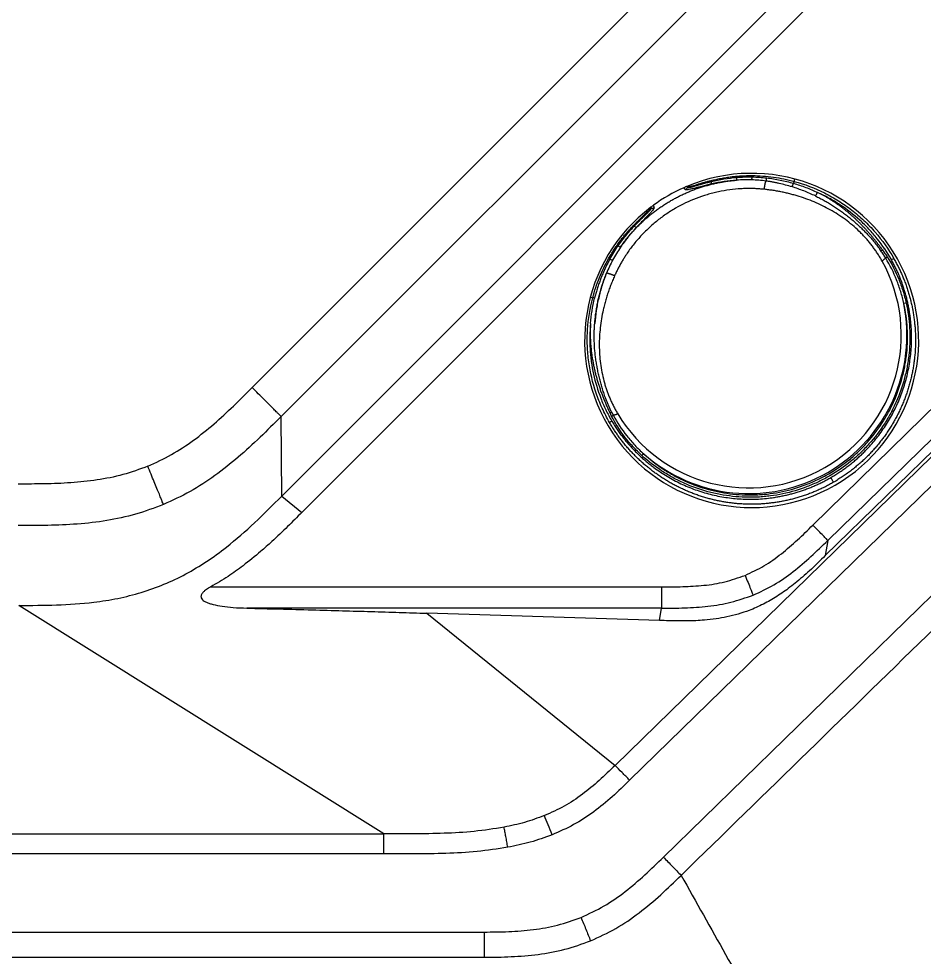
# Model space of a CAD drawing. Header units: inches. Extents: x 2 to 87, y 6 to 129.
# Drawn here: x 71.09 to 81.69, y 25.61 to 36.59 of the extents above; entities that cross this region are included whole.
import ezdxf

# ---------------------------------------------------------------- set-up
doc = ezdxf.new("R2010")
doc.units = ezdxf.units.IN
doc.header["$MEASUREMENT"] = 0
doc.layers.add('1', color=4, linetype='Continuous')
doc.layers.add('GEOMETRY', color=4, linetype='Continuous', lineweight=25)

# ---------------------------------------------------------------- blocks, each defined once
blk = doc.blocks.new('1508202-Salt System Cap')
at = {"layer": 'GEOMETRY'}
for p, q in [((0.499, 1.861), (0.506, 1.888)), ((-1.888, 0.506), (-1.861, 0.499))]:
    blk.add_line(p, q, dxfattribs=at)
for centre, radius, start, end in [((0, 0), 1.955, 127.1394, 112.86), ((0.154, 1.955), 0.355, 333.6314, 340.9559), ((0.562, 1.824), 0.0729, 149.535, 168.1694), ((-0.036, 0.062), 1.787, 210.9965, 29.004), ((-1.86, 0.426), 0.0726, 71.8455, 90.4762), ((-0.036, 0.062), 1.854, 228.4876, 11.5131), ((1.85, 0.231), 0.212, 101.1992, 108.7636), ((-1.125, -1.486), 0.212, 131.2379, 138.8013)]:
    blk.add_arc(centre, radius, start, end, dxfattribs=at)
for points, knots in [([(-1.536, 1.091), (-1.531, 1.098), (-1.52, 1.113), (-1.504, 1.134), (-1.488, 1.156), (-1.472, 1.177), (-1.455, 1.198), (-1.439, 1.219), (-1.421, 1.239), (-1.404, 1.259), (-1.386, 1.279), (-1.368, 1.299), (-1.35, 1.318), (-1.332, 1.337), (-1.313, 1.355), (-1.294, 1.374), (-1.275, 1.392), (-1.256, 1.409), (-1.237, 1.427), (-1.217, 1.444), (-1.197, 1.461), (-1.177, 1.477), (-1.157, 1.493), (-1.136, 1.509), (-1.115, 1.524), (-1.095, 1.539), (-1.074, 1.554), (-1.052, 1.569), (-1.031, 1.583), (-1.01, 1.597), (-0.988, 1.61), (-0.966, 1.623), (-0.938, 1.64), (-0.902, 1.66), (-0.858, 1.683), (-0.813, 1.705), (-0.768, 1.726), (-0.722, 1.745), (-0.675, 1.764), (-0.628, 1.781), (-0.58, 1.797), (-0.531, 1.811), (-0.482, 1.825), (-0.432, 1.837), (-0.382, 1.847), (-0.331, 1.856), (-0.28, 1.864), (-0.228, 1.871), (-0.194, 1.874), (-0.176, 1.875)], [0, 0, 0, 0, 0.016627, 0.033222, 0.049782, 0.06631, 0.082804, 0.099265, 0.115693, 0.132088, 0.14845, 0.164778, 0.181073, 0.197335, 0.213563, 0.229757, 0.245919, 0.262047, 0.278141, 0.294202, 0.310231, 0.326226, 0.342188, 0.358117, 0.374013, 0.389876, 0.405705, 0.421501, 0.437263, 0.452992, 0.468687, 0.484348, 0.499976, 0.530288, 0.560727, 0.591291, 0.621981, 0.652796, 0.683736, 0.7148, 0.745987, 0.777301, 0.80874, 0.840304, 0.871994, 0.903808, 0.935747, 0.967811, 1, 1, 1, 1]), ([(-0.738, 1.798), (-0.737, 1.798), (-0.736, 1.799), (-0.734, 1.799), (-0.731, 1.799), (-0.728, 1.8), (-0.725, 1.801), (-0.721, 1.802), (-0.717, 1.803), (-0.713, 1.804), (-0.703, 1.807), (-0.683, 1.812), (-0.651, 1.822), (-0.612, 1.834), (-0.578, 1.844), (-0.55, 1.851), (-0.532, 1.857), (-0.513, 1.862), (-0.493, 1.867), (-0.48, 1.87), (-0.474, 1.872)], [0, 0, 0, 0, 0.027695, 0.0552247, 0.0826249, 0.109932, 0.1371828, 0.1644139, 0.1916624, 0.218965, 0.2463582, 0.3725223, 0.4982446, 0.6237361, 0.7492753, 0.7996755, 0.8497037, 0.8996036, 0.949621, 1, 1, 1, 1]), ([(-0.474, 1.872), (-0.465, 1.874), (-0.447, 1.878), (-0.419, 1.884), (-0.391, 1.891), (-0.361, 1.896), (-0.331, 1.902), (-0.3, 1.907), (-0.267, 1.911), (-0.232, 1.916), (-0.193, 1.92), (-0.149, 1.924), (-0.1, 1.927), (-0.048, 1.929), (-0.011, 1.929), (0.008, 1.929)], [0, 0, 0, 0, 0.056335, 0.114449, 0.174341, 0.236013, 0.299464, 0.364694, 0.431702, 0.500489, 0.58363, 0.675154, 0.775058, 0.883342, 1, 1, 1, 1]), ([(-0.474, 1.872), (-0.474, 1.871), (-0.474, 1.87), (-0.473, 1.866), (-0.473, 1.863), (-0.472, 1.859)], [0, 0, 0, 0, 0.5, 0.5, 1, 1, 1, 1]), ([(-0.472, 1.859), (-0.423, 1.871), (-0.374, 1.881), (-0.274, 1.898), (-0.224, 1.904), (-0.174, 1.908)], [0, 0, 0, 0, 0.5, 0.5, 1, 1, 1, 1]), ([(-0.176, 1.875), (-0.175, 1.877), (-0.175, 1.88), (-0.174, 1.891), (-0.174, 1.899), (-0.174, 1.908)], [0, 0, 0, 0, 0.5, 0.5, 1, 1, 1, 1]), ([(0, 1.879), (0.001, 1.881), (0.002, 1.885), (0.004, 1.897), (0.005, 1.905), (0.006, 1.913)], [0, 0, 0, 0, 0.5, 0.5, 1, 1, 1, 1]), ([(0.008, 1.929), (0.007, 1.929), (0.007, 1.927), (0.006, 1.922), (0.006, 1.918), (0.006, 1.913)], [0, 0, 0, 0, 0.5, 0.5, 1, 1, 1, 1]), ([(0.008, 1.929), (0.091, 1.928), (0.174, 1.922), (0.337, 1.899), (0.418, 1.883), (0.499, 1.861)], [0, 0, 0, 0, 0.5, 0.5, 1, 1, 1, 1]), ([(0.167, 1.865), (0.169, 1.868), (0.17, 1.873), (0.174, 1.886), (0.175, 1.893), (0.177, 1.902)], [0, 0, 0, 0, 0.5, 0.5, 1, 1, 1, 1]), ([(0.177, 1.902), (0.204, 1.899), (0.23, 1.895), (0.283, 1.887), (0.309, 1.882), (0.387, 1.867), (0.439, 1.854), (0.49, 1.839)], [0, 0, 0, 0, 0.25, 0.25, 0.5, 0.5, 1, 1, 1, 1]), ([(0.148, 1.768), (0.139, 1.769), (0.121, 1.77), (0.094, 1.773), (0.067, 1.774), (0.04, 1.776), (0.012, 1.777), (-0.015, 1.777), (-0.042, 1.777), (-0.069, 1.777), (-0.096, 1.776), (-0.159, 1.773), (-0.257, 1.764), (-0.368, 1.744), (-0.456, 1.724), (-0.543, 1.7), (-0.692, 1.649), (-0.856, 1.571), (-1.008, 1.475), (-1.116, 1.394), (-1.218, 1.305), (-1.312, 1.208), (-1.399, 1.104), (-1.46, 1.018), (-1.5, 0.955), (-1.523, 0.916), (-1.545, 0.877), (-1.566, 0.837), (-1.586, 0.797), (-1.599, 0.77), (-1.605, 0.756)], [0, 0, 0, 0, 0.012566, 0.025118, 0.037658, 0.05019, 0.062717, 0.075242, 0.087767, 0.100297, 0.112834, 0.125381, 0.187662, 0.249979, 0.281307, 0.312776, 0.375446, 0.499884, 0.562613, 0.625367, 0.687606, 0.749917, 0.81264, 0.875346, 0.896127, 0.916888, 0.937641, 0.958401, 0.979183, 1, 1, 1, 1]), ([(-0.759, 1.801), (-0.762, 1.8), (-0.765, 1.799), (-0.768, 1.798), (-0.771, 1.797), (-0.774, 1.795), (-0.777, 1.794), (-0.782, 1.792), (-0.788, 1.789), (-0.794, 1.786)], [0, 0, 0, 0, 0.0002372588, 0.0002372588, 0.0002372588, 0.0004745166, 0.0004745166, 0.0004745166, 0.0009491226, 0.0009491226, 0.0009491226, 0.0009491226]), ([(-0.794, 1.786), (-0.792, 1.784), (-0.789, 1.779), (-0.784, 1.772), (-0.781, 1.768), (-0.779, 1.766)], [0, 0, 0, 0, 0.333332, 0.666667, 1, 1, 1, 1]), ([(-0.469, 1.831), (-0.489, 1.826), (-0.509, 1.821), (-0.547, 1.811), (-0.566, 1.807), (-0.603, 1.797), (-0.62, 1.793), (-0.652, 1.784), (-0.668, 1.78), (-0.696, 1.774), (-0.708, 1.771), (-0.731, 1.766), (-0.741, 1.764), (-0.757, 1.762), (-0.764, 1.762), (-0.772, 1.762), (-0.774, 1.763), (-0.777, 1.764), (-0.778, 1.765), (-0.779, 1.766)], [0, 0, 0, 0, 0.125, 0.125, 0.25, 0.25, 0.375, 0.375, 0.5, 0.5, 0.625, 0.625, 0.75, 0.75, 0.875, 0.875, 0.9375, 0.9375, 1, 1, 1, 1]), ([(-0.779, 1.766), (-0.777, 1.766), (-0.774, 1.768), (-0.769, 1.771), (-0.765, 1.774), (-0.762, 1.776), (-0.761, 1.778)], [0, 0, 0, 0, 0.25004, 0.500055, 0.750042, 1, 1, 1, 1]), ([(-0.738, 1.798), (-0.739, 1.798), (-0.741, 1.798), (-0.744, 1.798), (-0.746, 1.799), (-0.748, 1.799), (-0.75, 1.799), (-0.752, 1.8), (-0.754, 1.8), (-0.756, 1.801), (-0.758, 1.801), (-0.759, 1.801), (-0.759, 1.801)], [0, 0, 0, 0, 0.099965, 0.199911, 0.299864, 0.399836, 0.499834, 0.599855, 0.699893, 0.799938, 0.899977, 1, 1, 1, 1]), ([(-0.751, 1.788), (-0.749, 1.788), (-0.745, 1.788), (-0.735, 1.789), (-0.729, 1.79), (-0.713, 1.794), (-0.704, 1.796), (-0.684, 1.802), (-0.672, 1.805), (-0.647, 1.812), (-0.634, 1.816), (-0.605, 1.824), (-0.59, 1.828), (-0.558, 1.837), (-0.541, 1.842), (-0.507, 1.851), (-0.49, 1.855), (-0.472, 1.859)], [0, 0, 0, 0, 0.125, 0.125, 0.25, 0.25, 0.375, 0.375, 0.5, 0.5, 0.625, 0.625, 0.75, 0.75, 0.875, 0.875, 1, 1, 1, 1]), ([(-0.738, 1.798), (-0.739, 1.798), (-0.741, 1.797), (-0.744, 1.795), (-0.747, 1.793), (-0.749, 1.791), (-0.75, 1.789), (-0.751, 1.788)], [0, 0, 0, 0, 0.21161, 0.417341, 0.617267, 0.811462, 1, 1, 1, 1]), ([(-0.469, 1.831), (-0.468, 1.832), (-0.468, 1.835), (-0.47, 1.845), (-0.471, 1.852), (-0.472, 1.859)], [0, 0, 0, 0, 0.5, 0.5, 1, 1, 1, 1]), ([(0.148, 1.768), (0.148, 1.77), (0.149, 1.774), (0.149, 1.781), (0.15, 1.787), (0.151, 1.793), (0.152, 1.799), (0.153, 1.805), (0.154, 1.811), (0.155, 1.816), (0.156, 1.822), (0.157, 1.827), (0.158, 1.831), (0.159, 1.836), (0.16, 1.84), (0.161, 1.844), (0.162, 1.848), (0.163, 1.852), (0.164, 1.855), (0.165, 1.858), (0.166, 1.861), (0.166, 1.863), (0.167, 1.865), (0.167, 1.865)], [0, 0, 0, 0, 0.051025, 0.101372, 0.151237, 0.2007, 0.249702, 0.298219, 0.346274, 0.393821, 0.440887, 0.487712, 0.534527, 0.581422, 0.62821, 0.6748, 0.721322, 0.767768, 0.814114, 0.860491, 0.90693, 0.953391, 1, 1, 1, 1]), ([(1.527, 0.928), (1.523, 0.935), (1.515, 0.949), (1.503, 0.97), (1.49, 0.991), (1.477, 1.012), (1.463, 1.033), (1.449, 1.053), (1.435, 1.073), (1.421, 1.093), (1.406, 1.112), (1.391, 1.132), (1.375, 1.151), (1.359, 1.17), (1.343, 1.189), (1.326, 1.207), (1.309, 1.226), (1.292, 1.244), (1.256, 1.28), (1.199, 1.333), (1.118, 1.399), (1.033, 1.46), (0.914, 1.534), (0.757, 1.614), (0.609, 1.669), (0.508, 1.699), (0.458, 1.712), (0.408, 1.725), (0.356, 1.736), (0.305, 1.746), (0.253, 1.755), (0.2, 1.762), (0.165, 1.766), (0.148, 1.768)], [0, 0, 0, 0, 0.014644, 0.029276, 0.0439, 0.05852, 0.07314, 0.087763, 0.102396, 0.11704, 0.131701, 0.146382, 0.161088, 0.175822, 0.190589, 0.205392, 0.220235, 0.235123, 0.250059, 0.311708, 0.373746, 0.436434, 0.500025, 0.623556, 0.749957, 0.780933, 0.811948, 0.843024, 0.874181, 0.905437, 0.936812, 0.968327, 1, 1, 1, 1]), ([(0.473, 1.797), (0.423, 1.812), (0.372, 1.826), (0.309, 1.84), (0.296, 1.843), (0.27, 1.848), (0.257, 1.851), (0.232, 1.855), (0.219, 1.857), (0.193, 1.862), (0.18, 1.864), (0.167, 1.865)], [0, 0, 0, 0, 0.5, 0.5, 0.625, 0.625, 0.75, 0.75, 0.875, 0.875, 1, 1, 1, 1]), ([(0.747, 1.69), (0.702, 1.711), (0.657, 1.731), (0.566, 1.766), (0.52, 1.783), (0.473, 1.797)], [0, 0, 0, 0, 0.5, 0.5, 1, 1, 1, 1]), ([(0.49, 1.839), (0.538, 1.825), (0.586, 1.809), (0.68, 1.773), (0.726, 1.754), (0.771, 1.732)], [0, 0, 0, 0, 0.5, 0.5, 1, 1, 1, 1]), ([(0.499, 1.861), (0.621, 1.828), (0.739, 1.783), (0.88, 1.712), (0.908, 1.697), (0.964, 1.666), (0.991, 1.65), (1.07, 1.6), (1.122, 1.564), (1.221, 1.487), (1.268, 1.447), (1.337, 1.382), (1.359, 1.36), (1.403, 1.314), (1.424, 1.29), (1.528, 1.171), (1.601, 1.069), (1.663, 0.96)], [0, 0, 0, 0, 0.25, 0.25, 0.3125, 0.3125, 0.375, 0.375, 0.5, 0.5, 0.625, 0.625, 0.6875, 0.6875, 0.75, 0.75, 1, 1, 1, 1]), ([(0.747, 1.69), (0.75, 1.695), (0.754, 1.702), (0.762, 1.716), (0.767, 1.724), (0.771, 1.732)], [0, 0, 0, 0, 0.5, 0.5, 1, 1, 1, 1]), ([(0.747, 1.69), (0.755, 1.686), (0.772, 1.678), (0.798, 1.665), (0.823, 1.652), (0.848, 1.638), (0.873, 1.624), (0.898, 1.61), (0.922, 1.595), (0.947, 1.58), (0.971, 1.565), (0.995, 1.549), (1.018, 1.533), (1.041, 1.516), (1.064, 1.499), (1.087, 1.482), (1.11, 1.465), (1.132, 1.447), (1.155, 1.429), (1.177, 1.411), (1.198, 1.392), (1.22, 1.373), (1.241, 1.354), (1.263, 1.334), (1.284, 1.314), (1.305, 1.293), (1.326, 1.272), (1.347, 1.251), (1.368, 1.229), (1.388, 1.207), (1.407, 1.184), (1.427, 1.162), (1.446, 1.138), (1.464, 1.115), (1.482, 1.091), (1.494, 1.075), (1.5, 1.067)], [0, 0, 0, 0, 0.028867, 0.057746, 0.086626, 0.115511, 0.144403, 0.173303, 0.202212, 0.231131, 0.260062, 0.289002, 0.31795, 0.346904, 0.37586, 0.404811, 0.433746, 0.462658, 0.491585, 0.52056, 0.549562, 0.578553, 0.607564, 0.636607, 0.666769, 0.696922, 0.727146, 0.75743, 0.787676, 0.817856, 0.848221, 0.878619, 0.909016, 0.939337, 0.969653, 1, 1, 1, 1]), ([(1.53, 1.06), (1.523, 1.07), (1.509, 1.089), (1.488, 1.117), (1.467, 1.145), (1.445, 1.173), (1.422, 1.2), (1.4, 1.227), (1.377, 1.254), (1.353, 1.28), (1.329, 1.307), (1.305, 1.332), (1.281, 1.358), (1.256, 1.383), (1.23, 1.407), (1.205, 1.431), (1.178, 1.455), (1.152, 1.478), (1.125, 1.501), (1.097, 1.524), (1.07, 1.545), (1.042, 1.567), (1.013, 1.587), (0.984, 1.608), (0.955, 1.627), (0.925, 1.646), (0.895, 1.665), (0.865, 1.683), (0.834, 1.7), (0.803, 1.716), (0.782, 1.727), (0.771, 1.732)], [0, 0, 0, 0, 0.034506, 0.069013, 0.103518, 0.13802, 0.172517, 0.207009, 0.241494, 0.275974, 0.310449, 0.344921, 0.37939, 0.41386, 0.448333, 0.482813, 0.517305, 0.551807, 0.586315, 0.620825, 0.655334, 0.689837, 0.724333, 0.758821, 0.793298, 0.827766, 0.862224, 0.896673, 0.931117, 0.965558, 1, 1, 1, 1]), ([(1.637, 0.945), (1.587, 1.031), (1.532, 1.112), (1.439, 1.228), (1.406, 1.266), (1.338, 1.339), (1.303, 1.374), (1.193, 1.473), (1.115, 1.534), (0.991, 1.615), (0.949, 1.641), (0.861, 1.689), (0.817, 1.712), (0.771, 1.732)], [0, 0, 0, 0, 0.25, 0.25, 0.375, 0.375, 0.5, 0.5, 0.75, 0.75, 0.875, 0.875, 1, 1, 1, 1]), ([(-1.384, 1.346), (-1.381, 1.349), (-1.376, 1.354), (-1.368, 1.362), (-1.361, 1.37), (-1.353, 1.378), (-1.345, 1.386), (-1.337, 1.393), (-1.33, 1.401), (-1.322, 1.408), (-1.306, 1.424), (-1.282, 1.447), (-1.253, 1.475), (-1.228, 1.498), (-1.212, 1.513), (-1.203, 1.522), (-1.198, 1.527), (-1.194, 1.532), (-1.19, 1.535), (-1.189, 1.537), (-1.189, 1.538)], [0, 0, 0, 0, 0.028057, 0.055971, 0.083781, 0.11153, 0.13926, 0.167013, 0.194832, 0.222758, 0.250832, 0.376394, 0.501934, 0.62768, 0.753894, 0.803081, 0.852072, 0.901079, 0.950317, 1, 1, 1, 1]), ([(-1.374, 1.338), (-1.362, 1.352), (-1.349, 1.364), (-1.324, 1.389), (-1.312, 1.402), (-1.289, 1.425), (-1.277, 1.436), (-1.256, 1.457), (-1.246, 1.467), (-1.227, 1.485), (-1.219, 1.493), (-1.203, 1.508), (-1.197, 1.515), (-1.186, 1.526), (-1.182, 1.531), (-1.176, 1.539), (-1.174, 1.542), (-1.173, 1.544)], [0, 0, 0, 0, 0.125, 0.125, 0.25, 0.25, 0.375, 0.375, 0.5, 0.5, 0.625, 0.625, 0.75, 0.75, 0.875, 0.875, 1, 1, 1, 1]), ([(-1.14, 1.557), (-1.139, 1.556), (-1.139, 1.555), (-1.14, 1.551), (-1.14, 1.549), (-1.144, 1.542), (-1.147, 1.537), (-1.157, 1.524), (-1.164, 1.516), (-1.179, 1.499), (-1.188, 1.489), (-1.208, 1.468), (-1.219, 1.457), (-1.243, 1.433), (-1.255, 1.42), (-1.281, 1.394), (-1.295, 1.38), (-1.323, 1.351), (-1.337, 1.336), (-1.351, 1.321)], [0, 0, 0, 0, 0.0625, 0.0625, 0.125, 0.125, 0.25, 0.25, 0.375, 0.375, 0.5, 0.5, 0.625, 0.625, 0.75, 0.75, 0.875, 0.875, 1, 1, 1, 1]), ([(-1.18, 1.558), (-1.181, 1.557), (-1.181, 1.555), (-1.182, 1.553), (-1.183, 1.55), (-1.184, 1.546), (-1.186, 1.543), (-1.188, 1.54), (-1.189, 1.538)], [0, 0, 0, 0, 0.166715, 0.333455, 0.500168, 0.666817, 0.833405, 1, 1, 1, 1]), ([(-1.173, 1.544), (-1.174, 1.544), (-1.176, 1.544), (-1.18, 1.543), (-1.183, 1.542), (-1.186, 1.54), (-1.188, 1.539), (-1.189, 1.538)], [0, 0, 0, 0, 0.1885485, 0.3827493, 0.5826756, 0.788401, 1, 1, 1, 1]), ([(-1.15, 1.581), (-1.155, 1.577), (-1.16, 1.573), (-1.165, 1.57), (-1.168, 1.568), (-1.17, 1.566), (-1.173, 1.564), (-1.175, 1.562), (-1.178, 1.56), (-1.18, 1.558)], [0, 0, 0, 0, 0.0004741903, 0.0004741903, 0.0004741903, 0.0007112957, 0.0007112957, 0.0007112957, 0.0009484122, 0.0009484122, 0.0009484122, 0.0009484122]), ([(-1.159, 1.547), (-1.157, 1.548), (-1.154, 1.549), (-1.149, 1.552), (-1.144, 1.554), (-1.141, 1.556), (-1.14, 1.557)], [0, 0, 0, 0, 0.249958, 0.499945, 0.74996, 1, 1, 1, 1]), ([(-1.14, 1.557), (-1.14, 1.559), (-1.142, 1.563), (-1.145, 1.569), (-1.148, 1.575), (-1.149, 1.579), (-1.15, 1.581)], [0, 0, 0, 0, 0.25, 0.5, 0.750001, 1, 1, 1, 1]), ([(-1.674, 0.958), (-1.669, 0.966), (-1.66, 0.983), (-1.645, 1.007), (-1.631, 1.031), (-1.616, 1.054), (-1.602, 1.076), (-1.587, 1.097), (-1.573, 1.118), (-1.558, 1.138), (-1.544, 1.158), (-1.53, 1.177), (-1.515, 1.195), (-1.501, 1.213), (-1.488, 1.23), (-1.474, 1.246), (-1.46, 1.262), (-1.447, 1.278), (-1.434, 1.292), (-1.421, 1.307), (-1.409, 1.32), (-1.396, 1.333), (-1.388, 1.342), (-1.384, 1.346)], [0, 0, 0, 0, 0.0593506, 0.1175292, 0.1745355, 0.2303693, 0.2850305, 0.3385187, 0.3908339, 0.4419759, 0.4919445, 0.5407396, 0.5883609, 0.6348085, 0.6800821, 0.7241817, 0.7671072, 0.8088584, 0.8494354, 0.8888381, 0.9270664, 0.9641204, 1, 1, 1, 1]), ([(-1.565, 1.105), (-1.536, 1.146), (-1.506, 1.186), (-1.442, 1.264), (-1.409, 1.302), (-1.374, 1.338)], [0, 0, 0, 0, 0.5, 0.5, 1, 1, 1, 1]), ([(-1.351, 1.321), (-1.385, 1.285), (-1.417, 1.248), (-1.479, 1.171), (-1.508, 1.131), (-1.536, 1.091)], [0, 0, 0, 0, 0.5, 0.5, 1, 1, 1, 1]), ([(-1.384, 1.346), (-1.384, 1.346), (-1.383, 1.345), (-1.379, 1.343), (-1.377, 1.341), (-1.374, 1.338)], [0, 0, 0, 0, 0.5, 0.5, 1, 1, 1, 1]), ([(-1.351, 1.321), (-1.353, 1.321), (-1.355, 1.323), (-1.363, 1.329), (-1.368, 1.333), (-1.374, 1.338)], [0, 0, 0, 0, 0.5, 0.5, 1, 1, 1, 1]), ([(-1.536, 1.091), (-1.537, 1.09), (-1.541, 1.092), (-1.551, 1.097), (-1.557, 1.1), (-1.565, 1.105)], [0, 0, 0, 0, 0.5, 0.5, 1, 1, 1, 1]), ([(1.513, 1.049), (1.513, 1.05), (1.515, 1.05), (1.517, 1.052), (1.519, 1.053), (1.522, 1.055), (1.525, 1.057), (1.528, 1.058), (1.529, 1.06), (1.53, 1.06)], [0, 0, 0, 0, 0.142772, 0.285706, 0.428723, 0.571743, 0.714684, 0.857464, 1, 1, 1, 1]), ([(1.569, 0.964), (1.564, 0.971), (1.56, 0.978), (1.551, 0.993), (1.546, 1), (1.532, 1.021), (1.522, 1.035), (1.513, 1.049)], [0, 0, 0, 0, 0.25, 0.25, 0.5, 0.5, 1, 1, 1, 1]), ([(1.53, 1.06), (1.54, 1.047), (1.55, 1.033), (1.564, 1.012), (1.569, 1.005), (1.578, 0.991), (1.583, 0.984), (1.588, 0.977)], [0, 0, 0, 0, 0.5, 0.5, 0.75, 0.75, 1, 1, 1, 1]), ([(-1.861, 0.499), (-1.84, 0.579), (-1.814, 0.658), (-1.751, 0.811), (-1.715, 0.885), (-1.674, 0.958)], [0, 0, 0, 0, 0.5, 0.5, 1, 1, 1, 1]), ([(-1.66, 0.952), (-1.664, 0.944), (-1.673, 0.928), (-1.685, 0.904), (-1.698, 0.88), (-1.71, 0.855), (-1.721, 0.83), (-1.732, 0.806), (-1.743, 0.78), (-1.754, 0.755), (-1.764, 0.73), (-1.774, 0.704), (-1.783, 0.679), (-1.792, 0.653), (-1.801, 0.627), (-1.809, 0.601), (-1.817, 0.574), (-1.824, 0.548), (-1.831, 0.522), (-1.836, 0.504), (-1.838, 0.495)], [0, 0, 0, 0, 0.055441, 0.110896, 0.166366, 0.221848, 0.277344, 0.332852, 0.388373, 0.443907, 0.499454, 0.555014, 0.610587, 0.666174, 0.721774, 0.777389, 0.833018, 0.888663, 0.944323, 1, 1, 1, 1]), ([(-1.674, 0.958), (-1.674, 0.958), (-1.672, 0.958), (-1.667, 0.956), (-1.664, 0.954), (-1.66, 0.952)], [0, 0, 0, 0, 0.5, 0.5, 1, 1, 1, 1]), ([(-1.66, 0.952), (-1.652, 0.949), (-1.645, 0.946), (-1.633, 0.942), (-1.629, 0.94), (-1.627, 0.94)], [0, 0, 0, 0, 0.5, 0.5, 1, 1, 1, 1]), ([(0.926, -1.604), (0.934, -1.6), (0.951, -1.59), (0.975, -1.575), (0.999, -1.56), (1.022, -1.545), (1.046, -1.53), (1.069, -1.514), (1.092, -1.497), (1.114, -1.481), (1.137, -1.464), (1.159, -1.447), (1.18, -1.429), (1.202, -1.411), (1.223, -1.393), (1.244, -1.375), (1.264, -1.356), (1.285, -1.337), (1.305, -1.317), (1.325, -1.298), (1.344, -1.278), (1.363, -1.257), (1.382, -1.237), (1.401, -1.216), (1.419, -1.194), (1.438, -1.173), (1.455, -1.151), (1.505, -1.088), (1.581, -0.981), (1.671, -0.822), (1.746, -0.655), (1.804, -0.481), (1.845, -0.302), (1.869, -0.12), (1.875, 0.063), (1.865, 0.203), (1.853, 0.299), (1.845, 0.352), (1.835, 0.403), (1.824, 0.455), (1.812, 0.506), (1.798, 0.556), (1.783, 0.606), (1.766, 0.656), (1.748, 0.705), (1.729, 0.754), (1.708, 0.802), (1.685, 0.85), (1.662, 0.898), (1.645, 0.929), (1.636, 0.945)], [0, 0, 0, 0, 0.009663, 0.019302, 0.028917, 0.038511, 0.048087, 0.057646, 0.06719, 0.076722, 0.086243, 0.095757, 0.105264, 0.114767, 0.124268, 0.13377, 0.143274, 0.152782, 0.162297, 0.171821, 0.181357, 0.190905, 0.200468, 0.210049, 0.21965, 0.229271, 0.238917, 0.248588, 0.311086, 0.373042, 0.435046, 0.497689, 0.560466, 0.622738, 0.685104, 0.748164, 0.766278, 0.784318, 0.802295, 0.820225, 0.838121, 0.855997, 0.873868, 0.891748, 0.909651, 0.92759, 0.945581, 0.963638, 0.981773, 1, 1, 1, 1]), ([(1.663, 0.96), (1.667, 0.952), (1.676, 0.937), (1.689, 0.914), (1.701, 0.89), (1.713, 0.867), (1.725, 0.843), (1.737, 0.819), (1.748, 0.794), (1.759, 0.77), (1.769, 0.745), (1.779, 0.72), (1.789, 0.696), (1.799, 0.67), (1.808, 0.645), (1.817, 0.62), (1.825, 0.594), (1.833, 0.568), (1.841, 0.542), (1.848, 0.516), (1.855, 0.49), (1.862, 0.464), (1.868, 0.438), (1.874, 0.411), (1.88, 0.385), (1.885, 0.358), (1.89, 0.331), (1.894, 0.304), (1.898, 0.277), (1.902, 0.25), (1.905, 0.223), (1.908, 0.196), (1.911, 0.168), (1.913, 0.141), (1.915, 0.113), (1.916, 0.086), (1.917, 0.058), (1.918, 0.031), (1.918, 0.003), (1.918, -0.024), (1.917, -0.052), (1.916, -0.08), (1.915, -0.108), (1.913, -0.135), (1.911, -0.163), (1.908, -0.191), (1.905, -0.218), (1.902, -0.246), (1.898, -0.274), (1.894, -0.301), (1.889, -0.329), (1.884, -0.357), (1.879, -0.384), (1.873, -0.412), (1.866, -0.439), (1.86, -0.466), (1.853, -0.494), (1.845, -0.521), (1.837, -0.548), (1.829, -0.575), (1.82, -0.602), (1.811, -0.629), (1.802, -0.655), (1.792, -0.682), (1.781, -0.708), (1.771, -0.735), (1.759, -0.761), (1.748, -0.787), (1.736, -0.813), (1.724, -0.839), (1.711, -0.864), (1.698, -0.89), (1.684, -0.915), (1.67, -0.94), (1.656, -0.965), (1.641, -0.99), (1.626, -1.014), (1.611, -1.039), (1.595, -1.063), (1.579, -1.087), (1.562, -1.111), (1.545, -1.134), (1.528, -1.157), (1.51, -1.18), (1.492, -1.203), (1.474, -1.225), (1.455, -1.248), (1.436, -1.27), (1.416, -1.291), (1.396, -1.313), (1.376, -1.334), (1.356, -1.355), (1.335, -1.375), (1.313, -1.396), (1.292, -1.415), (1.27, -1.435), (1.248, -1.454), (1.225, -1.473), (1.203, -1.492), (1.179, -1.51), (1.156, -1.528), (1.132, -1.546), (1.108, -1.563), (1.084, -1.58), (1.059, -1.597), (1.034, -1.613), (1.009, -1.629), (0.984, -1.645), (0.967, -1.655), (0.958, -1.66)], [0, 0, 0, 0, 0.008814, 0.017637, 0.02647, 0.035313, 0.044166, 0.053029, 0.061902, 0.070785, 0.079677, 0.08858, 0.097492, 0.106414, 0.115347, 0.124289, 0.133241, 0.142203, 0.151175, 0.160157, 0.169148, 0.17815, 0.187162, 0.196184, 0.205215, 0.214257, 0.223308, 0.23237, 0.241442, 0.250523, 0.259615, 0.268716, 0.277828, 0.28695, 0.296081, 0.305223, 0.314375, 0.323536, 0.332708, 0.34189, 0.351082, 0.360284, 0.369496, 0.378718, 0.38795, 0.397192, 0.406444, 0.415707, 0.424979, 0.434262, 0.443554, 0.452857, 0.46217, 0.471493, 0.480826, 0.490169, 0.499523, 0.508886, 0.51826, 0.527644, 0.537038, 0.546442, 0.555856, 0.565281, 0.574715, 0.58416, 0.593615, 0.603081, 0.612556, 0.622042, 0.631538, 0.641044, 0.65056, 0.660087, 0.669623, 0.67917, 0.688728, 0.698295, 0.707873, 0.717461, 0.727059, 0.736668, 0.746286, 0.755916, 0.765555, 0.775205, 0.784865, 0.794535, 0.804215, 0.813906, 0.823607, 0.833319, 0.843041, 0.852773, 0.862516, 0.872269, 0.882032, 0.891805, 0.901589, 0.911384, 0.921188, 0.931003, 0.940829, 0.950665, 0.960511, 0.970368, 0.980235, 0.990112, 1, 1, 1, 1]), ([(1.569, 0.964), (1.568, 0.963), (1.566, 0.962), (1.564, 0.96), (1.56, 0.957), (1.557, 0.954), (1.553, 0.951), (1.549, 0.948), (1.545, 0.944), (1.541, 0.94), (1.536, 0.936), (1.532, 0.932), (1.529, 0.929), (1.527, 0.928)], [0, 0, 0, 0, 0.076182, 0.156487, 0.240556, 0.328006, 0.418435, 0.511431, 0.606573, 0.703433, 0.80158, 0.900581, 1, 1, 1, 1]), ([(1.588, 0.977), (1.584, 0.975), (1.58, 0.972), (1.574, 0.968), (1.571, 0.966), (1.569, 0.964)], [0, 0, 0, 0, 0.5, 0.5, 1, 1, 1, 1]), ([(1.781, 0.432), (1.771, 0.479), (1.759, 0.525), (1.731, 0.617), (1.715, 0.663), (1.662, 0.796), (1.62, 0.882), (1.569, 0.964)], [0, 0, 0, 0, 0.25, 0.25, 0.5, 0.5, 1, 1, 1, 1]), ([(1.588, 0.977), (1.64, 0.895), (1.685, 0.808), (1.74, 0.673), (1.756, 0.627), (1.785, 0.534), (1.798, 0.487), (1.808, 0.439)], [0, 0, 0, 0, 0.5, 0.5, 0.75, 0.75, 1, 1, 1, 1]), ([(1.636, 0.946), (1.643, 0.95), (1.649, 0.953), (1.66, 0.958), (1.663, 0.959), (1.664, 0.959)], [0, 0, 0, 0, 0.5, 0.5, 1, 1, 1, 1]), ([(-1.837, 0.199), (-1.836, 0.208), (-1.834, 0.228), (-1.831, 0.258), (-1.828, 0.287), (-1.824, 0.317), (-1.82, 0.346), (-1.815, 0.375), (-1.81, 0.405), (-1.805, 0.434), (-1.799, 0.463), (-1.793, 0.492), (-1.786, 0.521), (-1.779, 0.549), (-1.771, 0.578), (-1.762, 0.607), (-1.753, 0.637), (-1.744, 0.666), (-1.734, 0.695), (-1.723, 0.725), (-1.712, 0.756), (-1.703, 0.777), (-1.699, 0.788)], [0, 0, 0, 0, 0.048883, 0.097742, 0.14657, 0.195364, 0.244134, 0.292908, 0.34172, 0.390516, 0.439311, 0.488117, 0.536927, 0.585677, 0.634371, 0.685045, 0.735707, 0.786316, 0.837097, 0.887969, 0.944189, 1, 1, 1, 1]), ([(-1.699, 0.788), (-1.704, 0.776), (-1.708, 0.764), (-1.717, 0.741), (-1.722, 0.729), (-1.735, 0.693), (-1.743, 0.669), (-1.766, 0.597), (-1.779, 0.548), (-1.802, 0.449), (-1.812, 0.4), (-1.827, 0.299), (-1.833, 0.249), (-1.837, 0.199)], [0, 0, 0, 0, 0.0625, 0.0625, 0.125, 0.125, 0.25, 0.25, 0.5, 0.5, 0.75, 0.75, 1, 1, 1, 1]), ([(-1.605, 0.756), (-1.607, 0.757), (-1.611, 0.759), (-1.617, 0.761), (-1.623, 0.763), (-1.629, 0.766), (-1.634, 0.768), (-1.64, 0.77), (-1.645, 0.772), (-1.65, 0.774), (-1.655, 0.776), (-1.66, 0.777), (-1.665, 0.779), (-1.669, 0.78), (-1.674, 0.782), (-1.678, 0.783), (-1.682, 0.784), (-1.685, 0.785), (-1.688, 0.786), (-1.692, 0.786), (-1.694, 0.787), (-1.697, 0.788), (-1.698, 0.788), (-1.699, 0.788)], [0, 0, 0, 0, 0.0510136, 0.1013494, 0.1512057, 0.2006599, 0.2496547, 0.298166, 0.3462167, 0.39376, 0.4408243, 0.4876481, 0.5344627, 0.5813587, 0.6281487, 0.6747427, 0.7212696, 0.7677218, 0.8140741, 0.860459, 0.9069069, 0.9533794, 1, 1, 1, 1]), ([(-1.605, 0.756), (-1.609, 0.747), (-1.617, 0.728), (-1.629, 0.7), (-1.64, 0.672), (-1.651, 0.644), (-1.662, 0.616), (-1.672, 0.588), (-1.681, 0.559), (-1.691, 0.531), (-1.7, 0.502), (-1.708, 0.474), (-1.716, 0.445), (-1.723, 0.416), (-1.731, 0.387), (-1.751, 0.299), (-1.776, 0.151), (-1.786, -0.024), (-1.781, -0.164), (-1.771, -0.269), (-1.754, -0.372), (-1.735, -0.455), (-1.717, -0.519), (-1.703, -0.563), (-1.687, -0.608), (-1.671, -0.651), (-1.653, -0.694), (-1.633, -0.736), (-1.612, -0.778), (-1.591, -0.819), (-1.575, -0.845), (-1.567, -0.859)], [0, 0, 0, 0, 0.018117, 0.036181, 0.054193, 0.072159, 0.090082, 0.107966, 0.125813, 0.143628, 0.161414, 0.179176, 0.196916, 0.214639, 0.232349, 0.250048, 0.376432, 0.499981, 0.563559, 0.626243, 0.688285, 0.749947, 0.778115, 0.806124, 0.834001, 0.861772, 0.889465, 0.917107, 0.944724, 0.972346, 1, 1, 1, 1]), ([(-1.663, -0.96), (-1.695, -0.906), (-1.724, -0.85), (-1.763, -0.763), (-1.776, -0.734), (-1.799, -0.675), (-1.81, -0.646), (-1.861, -0.497), (-1.89, -0.375), (-1.911, -0.219), (-1.915, -0.188), (-1.92, -0.125), (-1.922, -0.093), (-1.925, 0.002), (-1.925, 0.064), (-1.913, 0.252), (-1.893, 0.376), (-1.861, 0.499)], [0, 0, 0, 0, 0.125, 0.125, 0.1875, 0.1875, 0.25, 0.25, 0.5, 0.5, 0.5625, 0.5625, 0.625, 0.625, 0.75, 0.75, 1, 1, 1, 1]), ([(1.808, 0.439), (1.83, 0.342), (1.843, 0.244), (1.854, 0.049), (1.852, -0.05), (1.84, -0.173), (1.837, -0.197), (1.83, -0.247), (1.826, -0.271), (1.813, -0.344), (1.802, -0.392), (1.765, -0.534), (1.732, -0.627), (1.673, -0.762), (1.651, -0.807), (1.604, -0.894), (1.579, -0.937), (1.499, -1.06), (1.439, -1.138), (1.357, -1.23), (1.34, -1.248), (1.305, -1.284), (1.288, -1.301), (1.234, -1.353), (1.197, -1.385), (1.082, -1.478), (1.001, -1.534), (0.873, -1.608), (0.83, -1.631), (0.74, -1.674), (0.694, -1.693), (0.556, -1.746), (0.462, -1.774), (0.318, -1.805), (0.269, -1.813), (0.196, -1.823), (0.171, -1.825), (0.122, -1.83), (0.097, -1.832), (-0.026, -1.838), (-0.125, -1.835), (-0.271, -1.819), (-0.32, -1.812), (-0.392, -1.799), (-0.417, -1.794), (-0.465, -1.783), (-0.489, -1.777), (-0.609, -1.744), (-0.701, -1.711), (-0.835, -1.651), (-0.879, -1.629), (-0.966, -1.582), (-1.008, -1.556), (-1.133, -1.474), (-1.211, -1.414), (-1.284, -1.347)], [0, 0, 0, 0, 0.0625, 0.0625, 0.125, 0.125, 0.140625, 0.140625, 0.15625, 0.15625, 0.1875, 0.1875, 0.25, 0.25, 0.28125, 0.28125, 0.3125, 0.3125, 0.375, 0.375, 0.390625, 0.390625, 0.40625, 0.40625, 0.4375, 0.4375, 0.5, 0.5, 0.53125, 0.53125, 0.5625, 0.5625, 0.625, 0.625, 0.65625, 0.65625, 0.671875, 0.671875, 0.6875, 0.6875, 0.75, 0.75, 0.78125, 0.78125, 0.796875, 0.796875, 0.8125, 0.8125, 0.875, 0.875, 0.90625, 0.90625, 0.9375, 0.9375, 1, 1, 1, 1]), ([(-1.264, -1.327), (-1.192, -1.393), (-1.115, -1.453), (-0.992, -1.533), (-0.951, -1.558), (-0.866, -1.605), (-0.822, -1.626), (-0.69, -1.686), (-0.599, -1.718), (-0.481, -1.75), (-0.458, -1.756), (-0.41, -1.767), (-0.386, -1.772), (-0.315, -1.785), (-0.267, -1.792), (-0.122, -1.808), (-0.026, -1.811), (0.096, -1.804), (0.12, -1.803), (0.169, -1.798), (0.193, -1.796), (0.266, -1.786), (0.313, -1.778), (0.455, -1.748), (0.548, -1.72), (0.684, -1.668), (0.729, -1.649), (0.817, -1.607), (0.86, -1.584), (0.986, -1.511), (1.066, -1.456), (1.179, -1.365), (1.215, -1.333), (1.268, -1.282), (1.286, -1.265), (1.32, -1.23), (1.336, -1.212), (1.418, -1.122), (1.476, -1.045), (1.555, -0.923), (1.58, -0.881), (1.626, -0.795), (1.648, -0.751), (1.707, -0.618), (1.738, -0.526), (1.775, -0.386), (1.786, -0.339), (1.799, -0.267), (1.803, -0.243), (1.81, -0.195), (1.813, -0.171), (1.825, -0.049), (1.827, 0.047), (1.816, 0.24), (1.802, 0.336), (1.781, 0.432)], [0, 0, 0, 0, 0.0625, 0.0625, 0.09375, 0.09375, 0.125, 0.125, 0.1875, 0.1875, 0.203125, 0.203125, 0.21875, 0.21875, 0.25, 0.25, 0.3125, 0.3125, 0.328125, 0.328125, 0.34375, 0.34375, 0.375, 0.375, 0.4375, 0.4375, 0.46875, 0.46875, 0.5, 0.5, 0.5625, 0.5625, 0.59375, 0.59375, 0.609375, 0.609375, 0.625, 0.625, 0.6875, 0.6875, 0.71875, 0.71875, 0.75, 0.75, 0.8125, 0.8125, 0.84375, 0.84375, 0.859375, 0.859375, 0.875, 0.875, 0.9375, 0.9375, 1, 1, 1, 1]), ([(-1.886, 0.199), (-1.895, 0.099), (-1.897, 0), (-1.89, -0.124), (-1.888, -0.149), (-1.883, -0.199), (-1.881, -0.224), (-1.87, -0.297), (-1.862, -0.346), (-1.83, -0.49), (-1.802, -0.584), (-1.757, -0.7), (-1.747, -0.723), (-1.727, -0.769), (-1.717, -0.791), (-1.685, -0.859), (-1.661, -0.902), (-1.637, -0.945)], [0, 0, 0, 0, 0.25, 0.25, 0.3125, 0.3125, 0.375, 0.375, 0.5, 0.5, 0.75, 0.75, 0.8125, 0.8125, 0.875, 0.875, 1, 1, 1, 1]), ([(-1.886, 0.199), (-1.886, 0.191), (-1.887, 0.175), (-1.888, 0.152), (-1.889, 0.128), (-1.89, 0.104), (-1.89, 0.081), (-1.89, 0.057), (-1.889, 0.034), (-1.888, 0.01), (-1.887, -0.013), (-1.886, -0.037), (-1.884, -0.06), (-1.882, -0.084), (-1.879, -0.107), (-1.877, -0.131), (-1.874, -0.154), (-1.871, -0.178), (-1.867, -0.201), (-1.863, -0.224), (-1.859, -0.247), (-1.855, -0.271), (-1.85, -0.294), (-1.845, -0.317), (-1.84, -0.34), (-1.835, -0.363), (-1.829, -0.386), (-1.823, -0.408), (-1.817, -0.431), (-1.811, -0.454), (-1.804, -0.477), (-1.797, -0.499), (-1.79, -0.522), (-1.783, -0.544), (-1.775, -0.566), (-1.768, -0.589), (-1.76, -0.611), (-1.751, -0.633), (-1.743, -0.655), (-1.734, -0.677), (-1.725, -0.699), (-1.716, -0.721), (-1.707, -0.742), (-1.698, -0.764), (-1.688, -0.786), (-1.678, -0.807), (-1.668, -0.829), (-1.662, -0.843), (-1.658, -0.85)], [0, 0, 0, 0, 0.021708, 0.043422, 0.065143, 0.086869, 0.108601, 0.130337, 0.152077, 0.17382, 0.195565, 0.217311, 0.239057, 0.260802, 0.282545, 0.304286, 0.326027, 0.347767, 0.369507, 0.391246, 0.412985, 0.434724, 0.456461, 0.478197, 0.499932, 0.521664, 0.543394, 0.565124, 0.586854, 0.608584, 0.630316, 0.652049, 0.673783, 0.69552, 0.717259, 0.739, 0.760744, 0.782489, 0.804237, 0.825987, 0.847738, 0.869491, 0.891244, 0.912997, 0.93475, 0.956502, 0.978252, 1, 1, 1, 1]), ([(-1.638, -0.84), (-1.642, -0.833), (-1.648, -0.821), (-1.656, -0.803), (-1.664, -0.785), (-1.673, -0.766), (-1.681, -0.748), (-1.688, -0.729), (-1.696, -0.71), (-1.703, -0.692), (-1.71, -0.673), (-1.719, -0.651), (-1.727, -0.625), (-1.737, -0.596), (-1.746, -0.568), (-1.755, -0.539), (-1.763, -0.51), (-1.771, -0.481), (-1.779, -0.452), (-1.786, -0.422), (-1.793, -0.393), (-1.799, -0.364), (-1.805, -0.334), (-1.81, -0.305), (-1.816, -0.275), (-1.82, -0.246), (-1.825, -0.216), (-1.828, -0.186), (-1.832, -0.157), (-1.835, -0.127), (-1.838, -0.097), (-1.84, -0.059), (-1.842, -0.014), (-1.843, 0.039), (-1.843, 0.092), (-1.841, 0.146), (-1.838, 0.181), (-1.837, 0.199)], [0, 0, 0, 0, 0.018958, 0.037887, 0.056746, 0.075749, 0.094661, 0.113516, 0.132368, 0.151199, 0.170145, 0.18904, 0.217413, 0.245755, 0.273896, 0.302107, 0.330365, 0.358571, 0.386711, 0.414849, 0.44295, 0.470999, 0.499034, 0.527074, 0.555088, 0.583066, 0.611063, 0.639088, 0.667129, 0.695174, 0.723217, 0.751253, 0.801067, 0.850839, 0.90058, 0.950298, 1, 1, 1, 1]), ([(-1.658, -0.85), (-1.657, -0.849), (-1.655, -0.848), (-1.653, -0.847), (-1.65, -0.846), (-1.647, -0.844), (-1.645, -0.843), (-1.643, -0.842), (-1.64, -0.841), (-1.639, -0.84), (-1.638, -0.84)], [0, 0, 0, 0, 0.124686, 0.249608, 0.374692, 0.499865, 0.625054, 0.750188, 0.875193, 1, 1, 1, 1]), ([(-1.64, -0.886), (-1.643, -0.88), (-1.646, -0.874), (-1.652, -0.862), (-1.655, -0.856), (-1.658, -0.85)], [0, 0, 0, 0, 0.5, 0.5, 1, 1, 1, 1]), ([(-1.64, -0.886), (-1.636, -0.884), (-1.632, -0.882), (-1.625, -0.879), (-1.622, -0.878), (-1.619, -0.877)], [0, 0, 0, 0, 0.5, 0.5, 1, 1, 1, 1]), ([(-1.619, -0.877), (-1.619, -0.877), (-1.618, -0.876), (-1.616, -0.875), (-1.613, -0.874), (-1.608, -0.872), (-1.603, -0.871), (-1.596, -0.868), (-1.587, -0.865), (-1.578, -0.862), (-1.571, -0.86), (-1.567, -0.859)], [0, 0, 0, 0, 0.003093, 0.07188, 0.156092, 0.255722, 0.370693, 0.501198, 0.648102, 0.813617, 1, 1, 1, 1]), ([(-1.619, -0.877), (-1.574, -0.961), (-1.521, -1.041), (-1.432, -1.154), (-1.4, -1.191), (-1.335, -1.261), (-1.3, -1.295), (-1.264, -1.327)], [0, 0, 0, 0, 0.5, 0.5, 0.75, 0.75, 1, 1, 1, 1]), ([(0.958, -1.66), (0.95, -1.664), (0.935, -1.673), (0.911, -1.686), (0.887, -1.699), (0.863, -1.711), (0.839, -1.723), (0.814, -1.735), (0.79, -1.746), (0.765, -1.757), (0.741, -1.767), (0.716, -1.778), (0.691, -1.787), (0.666, -1.797), (0.641, -1.806), (0.616, -1.815), (0.591, -1.823), (0.565, -1.831), (0.54, -1.839), (0.515, -1.846), (0.489, -1.853), (0.464, -1.86), (0.438, -1.866), (0.412, -1.872), (0.387, -1.877), (0.361, -1.882), (0.335, -1.887), (0.31, -1.891), (0.284, -1.895), (0.258, -1.899), (0.232, -1.902), (0.207, -1.905), (0.181, -1.908), (0.155, -1.91), (0.129, -1.912), (0.104, -1.914), (0.078, -1.915), (0.052, -1.916), (0.027, -1.917), (0.001, -1.917), (-0.025, -1.917), (-0.05, -1.916), (-0.075, -1.915), (-0.101, -1.914), (-0.126, -1.913), (-0.151, -1.911), (-0.177, -1.909), (-0.202, -1.906), (-0.227, -1.903), (-0.252, -1.9), (-0.277, -1.897), (-0.302, -1.893), (-0.326, -1.889), (-0.351, -1.885), (-0.375, -1.88), (-0.4, -1.875), (-0.424, -1.87), (-0.448, -1.864), (-0.472, -1.858), (-0.506, -1.849), (-0.548, -1.837), (-0.6, -1.821), (-0.651, -1.804), (-0.701, -1.785), (-0.75, -1.765), (-0.799, -1.743), (-0.847, -1.721), (-0.895, -1.697), (-0.941, -1.671), (-0.987, -1.645), (-1.032, -1.617), (-1.075, -1.589), (-1.118, -1.559), (-1.16, -1.528), (-1.201, -1.496), (-1.241, -1.463), (-1.28, -1.429), (-1.318, -1.395), (-1.355, -1.359), (-1.391, -1.322), (-1.426, -1.285), (-1.46, -1.247), (-1.492, -1.208), (-1.523, -1.168), (-1.554, -1.128), (-1.583, -1.087), (-1.611, -1.045), (-1.638, -1.003), (-1.655, -0.974), (-1.663, -0.96)], [0, 0, 0, 0, 0.009017, 0.018019, 0.027007, 0.035981, 0.044941, 0.053886, 0.062817, 0.071734, 0.080637, 0.089526, 0.098401, 0.107261, 0.116107, 0.124939, 0.133757, 0.142561, 0.15135, 0.160126, 0.168887, 0.177634, 0.186367, 0.195086, 0.20379, 0.212481, 0.221157, 0.22982, 0.238468, 0.247102, 0.255722, 0.264328, 0.27292, 0.281497, 0.290061, 0.29861, 0.307146, 0.315667, 0.324174, 0.332667, 0.341146, 0.349611, 0.358062, 0.366499, 0.374922, 0.383331, 0.391725, 0.400106, 0.408473, 0.416825, 0.425164, 0.433488, 0.441799, 0.450095, 0.458377, 0.466646, 0.4749, 0.483141, 0.491367, 0.499579, 0.51754, 0.53545, 0.553309, 0.571118, 0.588876, 0.606584, 0.624241, 0.641848, 0.659404, 0.67691, 0.694366, 0.711771, 0.729127, 0.746431, 0.763686, 0.780891, 0.798045, 0.81515, 0.832204, 0.849208, 0.866162, 0.883067, 0.899921, 0.916725, 0.93348, 0.950185, 0.96684, 0.983445, 1, 1, 1, 1]), ([(-1.662, -0.961), (-1.662, -0.96), (-1.66, -0.958), (-1.65, -0.952), (-1.644, -0.948), (-1.637, -0.944)], [0, 0, 0, 0, 0.5, 0.5, 1, 1, 1, 1]), ([(-1.284, -1.347), (-1.32, -1.314), (-1.355, -1.279), (-1.421, -1.208), (-1.453, -1.17), (-1.542, -1.055), (-1.595, -0.973), (-1.64, -0.886)], [0, 0, 0, 0, 0.25, 0.25, 0.5, 0.5, 1, 1, 1, 1]), ([(-1.636, -0.945), (-1.631, -0.953), (-1.622, -0.969), (-1.606, -0.994), (-1.59, -1.018), (-1.574, -1.041), (-1.558, -1.065), (-1.542, -1.088), (-1.525, -1.11), (-1.507, -1.133), (-1.49, -1.155), (-1.472, -1.177), (-1.454, -1.198), (-1.435, -1.22), (-1.416, -1.241), (-1.397, -1.261), (-1.378, -1.282), (-1.358, -1.302), (-1.338, -1.322), (-1.318, -1.341), (-1.297, -1.361), (-1.276, -1.38), (-1.255, -1.398), (-1.233, -1.417), (-1.211, -1.435), (-1.189, -1.453), (-1.166, -1.47), (-1.102, -1.518), (-0.992, -1.592), (-0.83, -1.679), (-0.661, -1.749), (-0.485, -1.803), (-0.305, -1.839), (-0.124, -1.858), (0.059, -1.86), (0.198, -1.847), (0.293, -1.832), (0.344, -1.823), (0.395, -1.812), (0.446, -1.8), (0.496, -1.787), (0.546, -1.772), (0.595, -1.756), (0.644, -1.738), (0.692, -1.719), (0.74, -1.699), (0.787, -1.678), (0.834, -1.655), (0.881, -1.63), (0.911, -1.613), (0.926, -1.604)], [0, 0, 0, 0, 0.009829, 0.019629, 0.029402, 0.039152, 0.048879, 0.058586, 0.068276, 0.077949, 0.087609, 0.097258, 0.106898, 0.11653, 0.126159, 0.135784, 0.14541, 0.155037, 0.164668, 0.174306, 0.183953, 0.19361, 0.203281, 0.212966, 0.222669, 0.232391, 0.242135, 0.251903, 0.314924, 0.377267, 0.439531, 0.502315, 0.564936, 0.62693, 0.688885, 0.751393, 0.769331, 0.787187, 0.804975, 0.822707, 0.840398, 0.858061, 0.87571, 0.893358, 0.911019, 0.928707, 0.946436, 0.964219, 0.982069, 1, 1, 1, 1]), ([(0.926, -1.604), (0.93, -1.611), (0.934, -1.617), (0.941, -1.63), (0.945, -1.637), (0.951, -1.648), (0.954, -1.652), (0.957, -1.658), (0.958, -1.659), (0.958, -1.66)], [0, 0, 0, 0, 0.25, 0.25, 0.5, 0.5, 0.75, 0.75, 1, 1, 1, 1])]:
    blk.add_open_spline(points, degree=3, knots=knots, dxfattribs=at)
for points in [[(-0.176, 1.875), (-0.275, 1.868), (-0.372, 1.854), (-0.469, 1.831)], [(0, 1.879), (-0.059, 1.881), (-0.118, 1.879), (-0.176, 1.875)], [(-0.174, 1.908), (-0.114, 1.913), (-0.054, 1.914), (0.006, 1.913)], [(0.167, 1.865), (0.112, 1.873), (0.056, 1.877), (0, 1.879)], [(0.006, 1.913), (0.063, 1.912), (0.12, 1.909), (0.177, 1.902)], [(-0.794, 1.786), (-0.92, 1.73), (-1.039, 1.662), (-1.15, 1.581)], [(-0.751, 1.788), (-0.754, 1.784), (-0.757, 1.781), (-0.761, 1.778)], [(-1.159, 1.547), (-1.164, 1.546), (-1.168, 1.545), (-1.173, 1.544)], [(-1.66, 0.952), (-1.631, 1.005), (-1.599, 1.055), (-1.565, 1.105)], [(-1.536, 1.091), (-1.569, 1.042), (-1.599, 0.992), (-1.627, 0.94)], [(1.513, 1.049), (1.509, 1.055), (1.504, 1.061), (1.5, 1.067)], [(-1.627, 0.94), (-1.653, 0.891), (-1.677, 0.84), (-1.699, 0.788)], [(-1.886, 0.199), (-1.878, 0.298), (-1.862, 0.397), (-1.838, 0.495)], [(-1.638, -0.84), (-1.632, -0.852), (-1.626, -0.864), (-1.619, -0.877)]]:
    blk.add_open_spline(points, degree=3, dxfattribs=at)
blk = doc.blocks.new('2026 STRIDE')
at = {"layer": '1', "color": 3}
for p, q in [((71.49, 11.169), (78.2, 17.878)), ((78.539, 17.54), (71.829, 10.83)), ((79.203, 17.265), (71.836, 9.898)), ((79.357, 16.985), (72.072, 9.708)), ((81.76, 12.623), (75.738, 6.748)), ((81.931, 12.449), (75.908, 6.574)), ((76.304, 5.674), (82.248, 11.471)), ((78.054, 9.559), (79.518, 10.988)), ((71.836, 9.898), (71.829, 10.83)), ((79.871, 10.834), (78.198, 9.202)), ((79.693, 10.809), (78.228, 9.38)), ((71.836, 9.898), (72.072, 9.708)), ((78.228, 9.38), (78.198, 9.202)), ((71.005, 8.837), (76.281, 8.837)), ((73.03, 5.946), (68.759, 8.62)), ((76.281, 8.588), (71.427, 8.588)), ((76.257, 8.443), (76.281, 8.588)), ((73.534, 8.528), (75.738, 6.748)), ((76.257, 8.443), (73.534, 8.528)), ((53.969, 5.946), (73.03, 5.946)), ((73.03, 5.713), (53.97, 5.713)), ((54.647, 4.799), (74.204, 4.798)), ((54.647, 4.504), (74.205, 4.504))]:
    blk.add_line(p, q, dxfattribs=at)
for points, knots in [([(76.511, 5.461), (77.502, 6.427), (79.484, 8.359), (81.465, 10.292), (82.455, 11.259)], [0, 0, 0, 0, 0.5, 1, 1, 1, 1]), ([(70.269, 10.248), (70.362, 10.291), (70.549, 10.377), (70.806, 10.548), (71.046, 10.741), (71.272, 10.951), (71.417, 11.096), (71.49, 11.169)], [0, 0, 0, 0, 0.199946, 0.399871, 0.599895, 0.799973, 1, 1, 1, 1]), ([(71.829, 10.83), (71.827, 10.832), (71.823, 10.836), (71.809, 10.85), (71.784, 10.875), (71.745, 10.914), (71.692, 10.967), (71.63, 11.029), (71.561, 11.098), (71.514, 11.145), (71.49, 11.169)], [0, 0, 0, 0, 0.1352281, 0.2645074, 0.3853095, 0.5, 0.6146905, 0.7354926, 0.8647719, 1, 1, 1, 1]), ([(71.829, 10.83), (71.747, 10.748), (71.584, 10.585), (71.329, 10.35), (71.058, 10.135), (70.768, 9.944), (70.558, 9.848), (70.453, 9.8)], [0, 0, 0, 0, 0.200031, 0.400097, 0.600108, 0.800044, 1, 1, 1, 1]), ([(70.269, 10.248), (70.172, 10.213), (69.979, 10.142), (69.675, 10.083), (69.368, 10.051), (69.06, 10.04), (68.854, 10.04), (68.751, 10.04)], [0, 0, 0, 0, 0.199945, 0.399871, 0.599895, 0.799974, 1, 1, 1, 1]), ([(70.453, 9.8), (70.451, 9.803), (70.448, 9.81), (70.44, 9.83), (70.426, 9.864), (70.405, 9.917), (70.376, 9.986), (70.343, 10.067), (70.306, 10.156), (70.281, 10.217), (70.269, 10.248)], [0, 0, 0, 0, 0.134862, 0.263985, 0.384937, 0.500005, 0.615071, 0.736018, 0.865139, 1, 1, 1, 1]), ([(68.759, 8.62), (68.906, 8.62), (69.198, 8.621), (69.586, 8.646), (69.918, 8.698), (70.193, 8.767), (70.46, 8.862), (70.715, 8.984), (70.959, 9.13), (71.231, 9.328), (71.524, 9.586), (71.731, 9.793), (71.836, 9.898)], [0, 0, 0, 0, 0.127566, 0.253501, 0.336207, 0.418042, 0.499396, 0.580792, 0.662749, 0.745649, 0.871975, 1, 1, 1, 1]), ([(70.453, 9.8), (70.345, 9.759), (70.128, 9.679), (69.788, 9.607), (69.444, 9.567), (69.098, 9.554), (68.867, 9.553), (68.751, 9.553)], [0, 0, 0, 0, 0.199956, 0.399892, 0.599902, 0.799969, 1, 1, 1, 1]), ([(72.072, 9.708), (72.016, 9.653), (71.901, 9.537), (71.741, 9.384), (71.568, 9.23), (71.398, 9.092), (71.204, 8.953), (71.073, 8.876), (71.005, 8.837)], [0, 0, 0, 0, 0.169473, 0.354046, 0.480642, 0.672185, 0.828256, 1, 1, 1, 1]), ([(77.26, 8.971), (77.335, 9.006), (77.485, 9.076), (77.688, 9.222), (77.876, 9.385), (77.994, 9.501), (78.054, 9.559)], [0, 0, 0, 0, 0.249884, 0.499808, 0.749912, 1, 1, 1, 1]), ([(78.228, 9.38), (78.224, 9.384), (78.217, 9.392), (78.176, 9.433), (78.12, 9.491), (78.076, 9.536), (78.054, 9.559)], [0, 0, 0, 0, 0.2521856, 0.5, 0.7478144, 1, 1, 1, 1]), ([(77.354, 8.74), (77.436, 8.778), (77.602, 8.855), (77.826, 9.012), (78.033, 9.19), (78.163, 9.317), (78.228, 9.38)], [0, 0, 0, 0, 0.249903, 0.499831, 0.749912, 1, 1, 1, 1]), ([(78.198, 9.202), (78.17, 9.174), (78.116, 9.122), (78.035, 9.044), (77.953, 8.969), (77.869, 8.898), (77.764, 8.814), (77.635, 8.723), (77.475, 8.632), (77.322, 8.564), (77.179, 8.517), (77.049, 8.484), (76.917, 8.461), (76.796, 8.448), (76.681, 8.44), (76.577, 8.438), (76.471, 8.438), (76.365, 8.44), (76.294, 8.442), (76.257, 8.443)], [0, 0, 0, 0, 0.053098, 0.101592, 0.151846, 0.202739, 0.250042, 0.333899, 0.416577, 0.499967, 0.561372, 0.624951, 0.685418, 0.749941, 0.796709, 0.847789, 0.898377, 0.947512, 1, 1, 1, 1]), ([(76.281, 8.837), (76.364, 8.837), (76.53, 8.837), (76.778, 8.851), (77.025, 8.888), (77.181, 8.944), (77.26, 8.971)], [0, 0, 0, 0, 0.250088, 0.500193, 0.750115, 1, 1, 1, 1]), ([(77.26, 8.971), (77.272, 8.942), (77.295, 8.884), (77.325, 8.811), (77.347, 8.756), (77.352, 8.746), (77.354, 8.74)], [0, 0, 0, 0, 0.252122, 0.5, 0.747878, 1, 1, 1, 1]), ([(71.005, 8.837), (70.996, 8.831), (70.978, 8.822), (70.955, 8.806), (70.935, 8.791), (70.92, 8.778), (70.907, 8.764), (70.897, 8.748), (70.891, 8.732), (70.891, 8.719), (70.895, 8.703), (70.913, 8.678), (70.949, 8.658), (70.992, 8.642), (71.053, 8.625), (71.145, 8.608), (71.277, 8.593), (71.375, 8.59), (71.427, 8.588)], [0, 0, 0, 0, 0.039939, 0.076141, 0.108809, 0.1335, 0.155714, 0.183082, 0.207256, 0.223837, 0.240606, 0.278087, 0.357649, 0.409171, 0.469143, 0.612386, 0.789526, 1, 1, 1, 1]), ([(76.281, 8.837), (76.281, 8.806), (76.281, 8.744), (76.281, 8.664), (76.281, 8.606), (76.281, 8.594), (76.281, 8.588)], [0, 0, 0, 0, 0.252089, 0.5, 0.747911, 1, 1, 1, 1]), ([(76.281, 8.588), (76.372, 8.588), (76.554, 8.588), (76.826, 8.605), (77.097, 8.649), (77.268, 8.71), (77.354, 8.74)], [0, 0, 0, 0, 0.250088, 0.50017, 0.750096, 1, 1, 1, 1]), ([(71.427, 8.588), (71.555, 8.584), (71.811, 8.578), (72.183, 8.568), (72.542, 8.558), (72.881, 8.548), (73.21, 8.538), (73.427, 8.531), (73.534, 8.528)], [0, 0, 0, 0, 0.178805, 0.359886, 0.528346, 0.68883, 0.845455, 1, 1, 1, 1]), ([(75.738, 6.748), (75.677, 6.689), (75.555, 6.57), (75.359, 6.406), (75.145, 6.264), (74.989, 6.195), (74.911, 6.16)], [0, 0, 0, 0, 0.250078, 0.500129, 0.750039, 1, 1, 1, 1]), ([(75.908, 6.574), (75.879, 6.605), (75.819, 6.666), (75.765, 6.721), (75.738, 6.748)], [0, 0, 0, 0, 0.5000004, 1, 1, 1, 1]), ([(75.908, 6.574), (75.842, 6.509), (75.708, 6.379), (75.492, 6.201), (75.257, 6.048), (75.086, 5.973), (75.001, 5.935)], [0, 0, 0, 0, 0.2500823, 0.5001121, 0.7500432, 1, 1, 1, 1]), ([(74.911, 6.16), (74.834, 6.132), (74.68, 6.075), (74.52, 6.042), (74.439, 6.025)], [0, 0, 0, 0, 0.499957, 1, 1, 1, 1]), ([(75.001, 5.935), (74.985, 5.975), (74.953, 6.055), (74.925, 6.125), (74.911, 6.16)], [0, 0, 0, 0, 0.500094, 1, 1, 1, 1]), ([(74.439, 6.025), (74.323, 6.006), (74.09, 5.97), (73.737, 5.951), (73.383, 5.945), (73.148, 5.946), (73.03, 5.946)], [0, 0, 0, 0, 0.249943, 0.499947, 0.749962, 1, 1, 1, 1]), ([(73.03, 5.713), (73.03, 5.734), (73.03, 5.777), (73.03, 5.841), (73.03, 5.898), (73.03, 5.93), (73.03, 5.946)], [0, 0, 0, 0, 0.253654, 0.5, 0.746346, 1, 1, 1, 1]), ([(74.483, 5.79), (74.479, 5.811), (74.471, 5.853), (74.46, 5.915), (74.449, 5.973), (74.443, 6.007), (74.439, 6.025)], [0, 0, 0, 0, 0.252511, 0.500158, 0.747604, 1, 1, 1, 1]), ([(75.001, 5.935), (74.916, 5.905), (74.747, 5.843), (74.571, 5.808), (74.483, 5.79)], [0, 0, 0, 0, 0.49996, 1, 1, 1, 1]), ([(74.483, 5.79), (74.363, 5.771), (74.123, 5.735), (73.759, 5.716), (73.394, 5.711), (73.151, 5.712), (73.03, 5.713)], [0, 0, 0, 0, 0.249946, 0.499948, 0.749965, 1, 1, 1, 1]), ([(75.34, 4.97), (75.431, 5.011), (75.614, 5.095), (75.86, 5.269), (76.088, 5.464), (76.232, 5.604), (76.304, 5.674)], [0, 0, 0, 0, 0.249898, 0.499825, 0.7499202, 1, 1, 1, 1]), ([(76.304, 5.674), (76.339, 5.638), (76.41, 5.565), (76.477, 5.496), (76.511, 5.461)], [0, 0, 0, 0, 0.499991, 1, 1, 1, 1]), ([(75.451, 4.695), (75.551, 4.74), (75.751, 4.832), (76.023, 5.019), (76.275, 5.232), (76.432, 5.385), (76.511, 5.461)], [0, 0, 0, 0, 0.249912, 0.499844, 0.749919, 1, 1, 1, 1]), ([(76.511, 5.461), (76.685, 5.152), (77.032, 4.534), (77.548, 3.616), (77.888, 3.011), (78.058, 2.709)], [0, 0, 0, 0, 0.333334, 0.666667, 1, 1, 1, 1]), ([(74.204, 4.798), (74.3, 4.799), (74.493, 4.8), (74.782, 4.823), (75.068, 4.872), (75.249, 4.937), (75.34, 4.97)], [0, 0, 0, 0, 0.250074, 0.500144, 0.750092, 1, 1, 1, 1]), ([(75.34, 4.97), (75.359, 4.923), (75.397, 4.829), (75.433, 4.74), (75.451, 4.695)], [0, 0, 0, 0, 0.499972, 1, 1, 1, 1]), ([(74.204, 4.798), (74.204, 4.747), (74.204, 4.646), (74.205, 4.551), (74.205, 4.504)], [0, 0, 0, 0, 0.499967, 1, 1, 1, 1]), ([(74.205, 4.504), (74.311, 4.504), (74.522, 4.506), (74.839, 4.532), (75.152, 4.588), (75.352, 4.659), (75.451, 4.695)], [0, 0, 0, 0, 0.250073, 0.500129, 0.75008, 1, 1, 1, 1])]:
    blk.add_open_spline(points, degree=3, knots=knots, dxfattribs=at)
blk.add_blockref('1508202-Salt System Cap', (77.337, 11.72))

msp = doc.modelspace()

# ---------------------------------------------------------------- block references
msp.add_blockref('2026 STRIDE', (2.333, 21.11))

doc.saveas('drawing.dxf')
